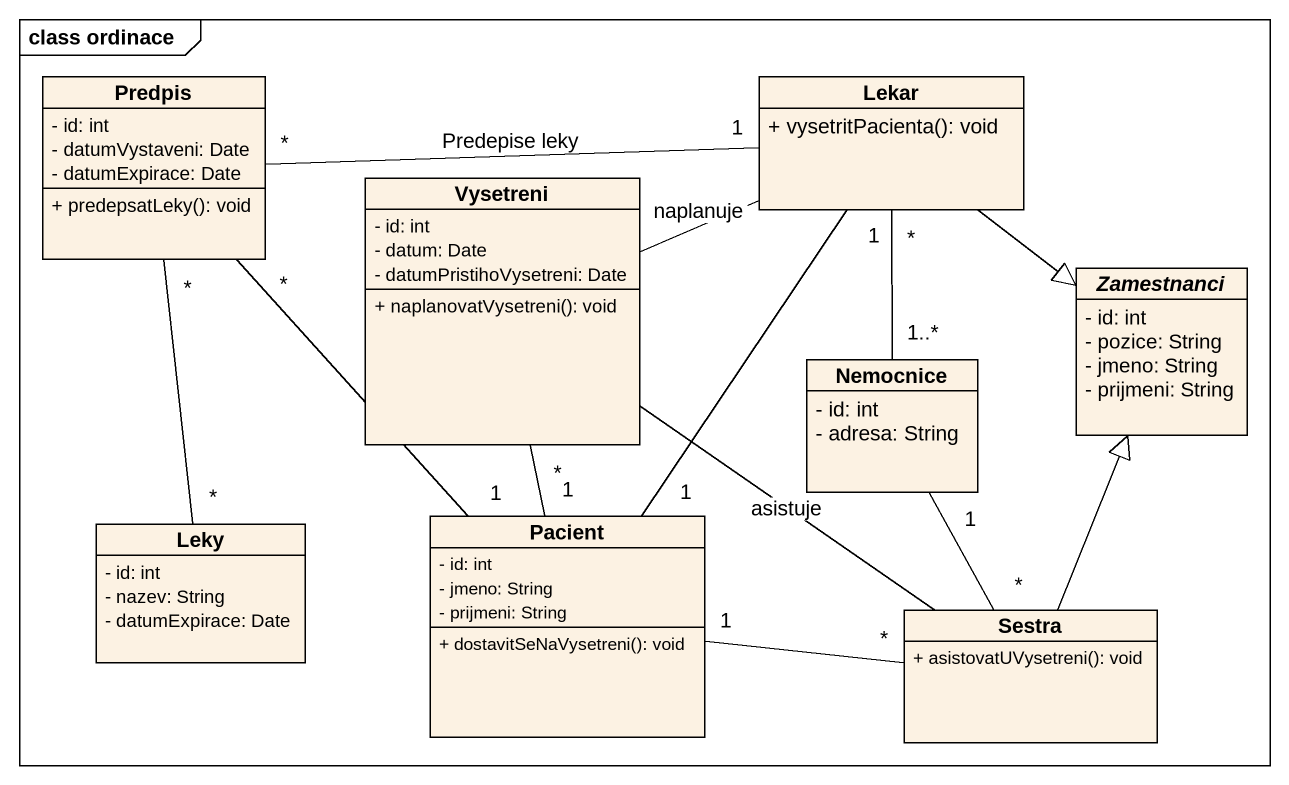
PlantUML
@startuml
mainframe class ordinace
hide circle
hide empty members
skinparam classAttributeIconSize 0
class Predpis {
  - id: int
  - datumVystaveni: Date
  - datumExpirace: Date
  + predepsatLeky(): void
}
class Lekar {
  + vysetritPacienta(): void
}
class Vysetreni {
  - id: int
  - datum: Date
  - datumPristihoVysetreni: Date
  + naplanovatVysetreni(): void
}
abstract class Zamestnanci {
  - id: int
  - pozice: String
  - jmeno: String
  - prijmeni: String
}
class Nemocnice {
  - id: int
  - adresa: String
}
class Leky {
  - id: int
  - nazev: String
  - datumExpirace: Date
}
class Pacient {
  - id: int
  - jmeno: String
  - prijmeni: String
  + dostavitSeNaVysetreni(): void
}
class Sestra {
  + asistovatUVysetreni(): void
}
Predpis "*" -- "*" Leky
Lekar "1" -left- "*" Predpis : Predepise leky
Lekar -left- Vysetreni : naplanuje
Lekar --|> Zamestnanci
Lekar --|> Zamestnanci
Lekar "*" -- "1..*" Nemocnice
Pacient "1" -up- "*" Predpis
Pacient "1" -up- "1" Lekar
Pacient "1" -up- "*" Vysetreni
Sestra -up- Vysetreni : asistuje
Sestra -up-|> Zamestnanci
Sestra -up-|> Zamestnanci
Sestra "*" -up- "1" Nemocnice
Sestra "*" -left- "1" Pacient
@enduml
